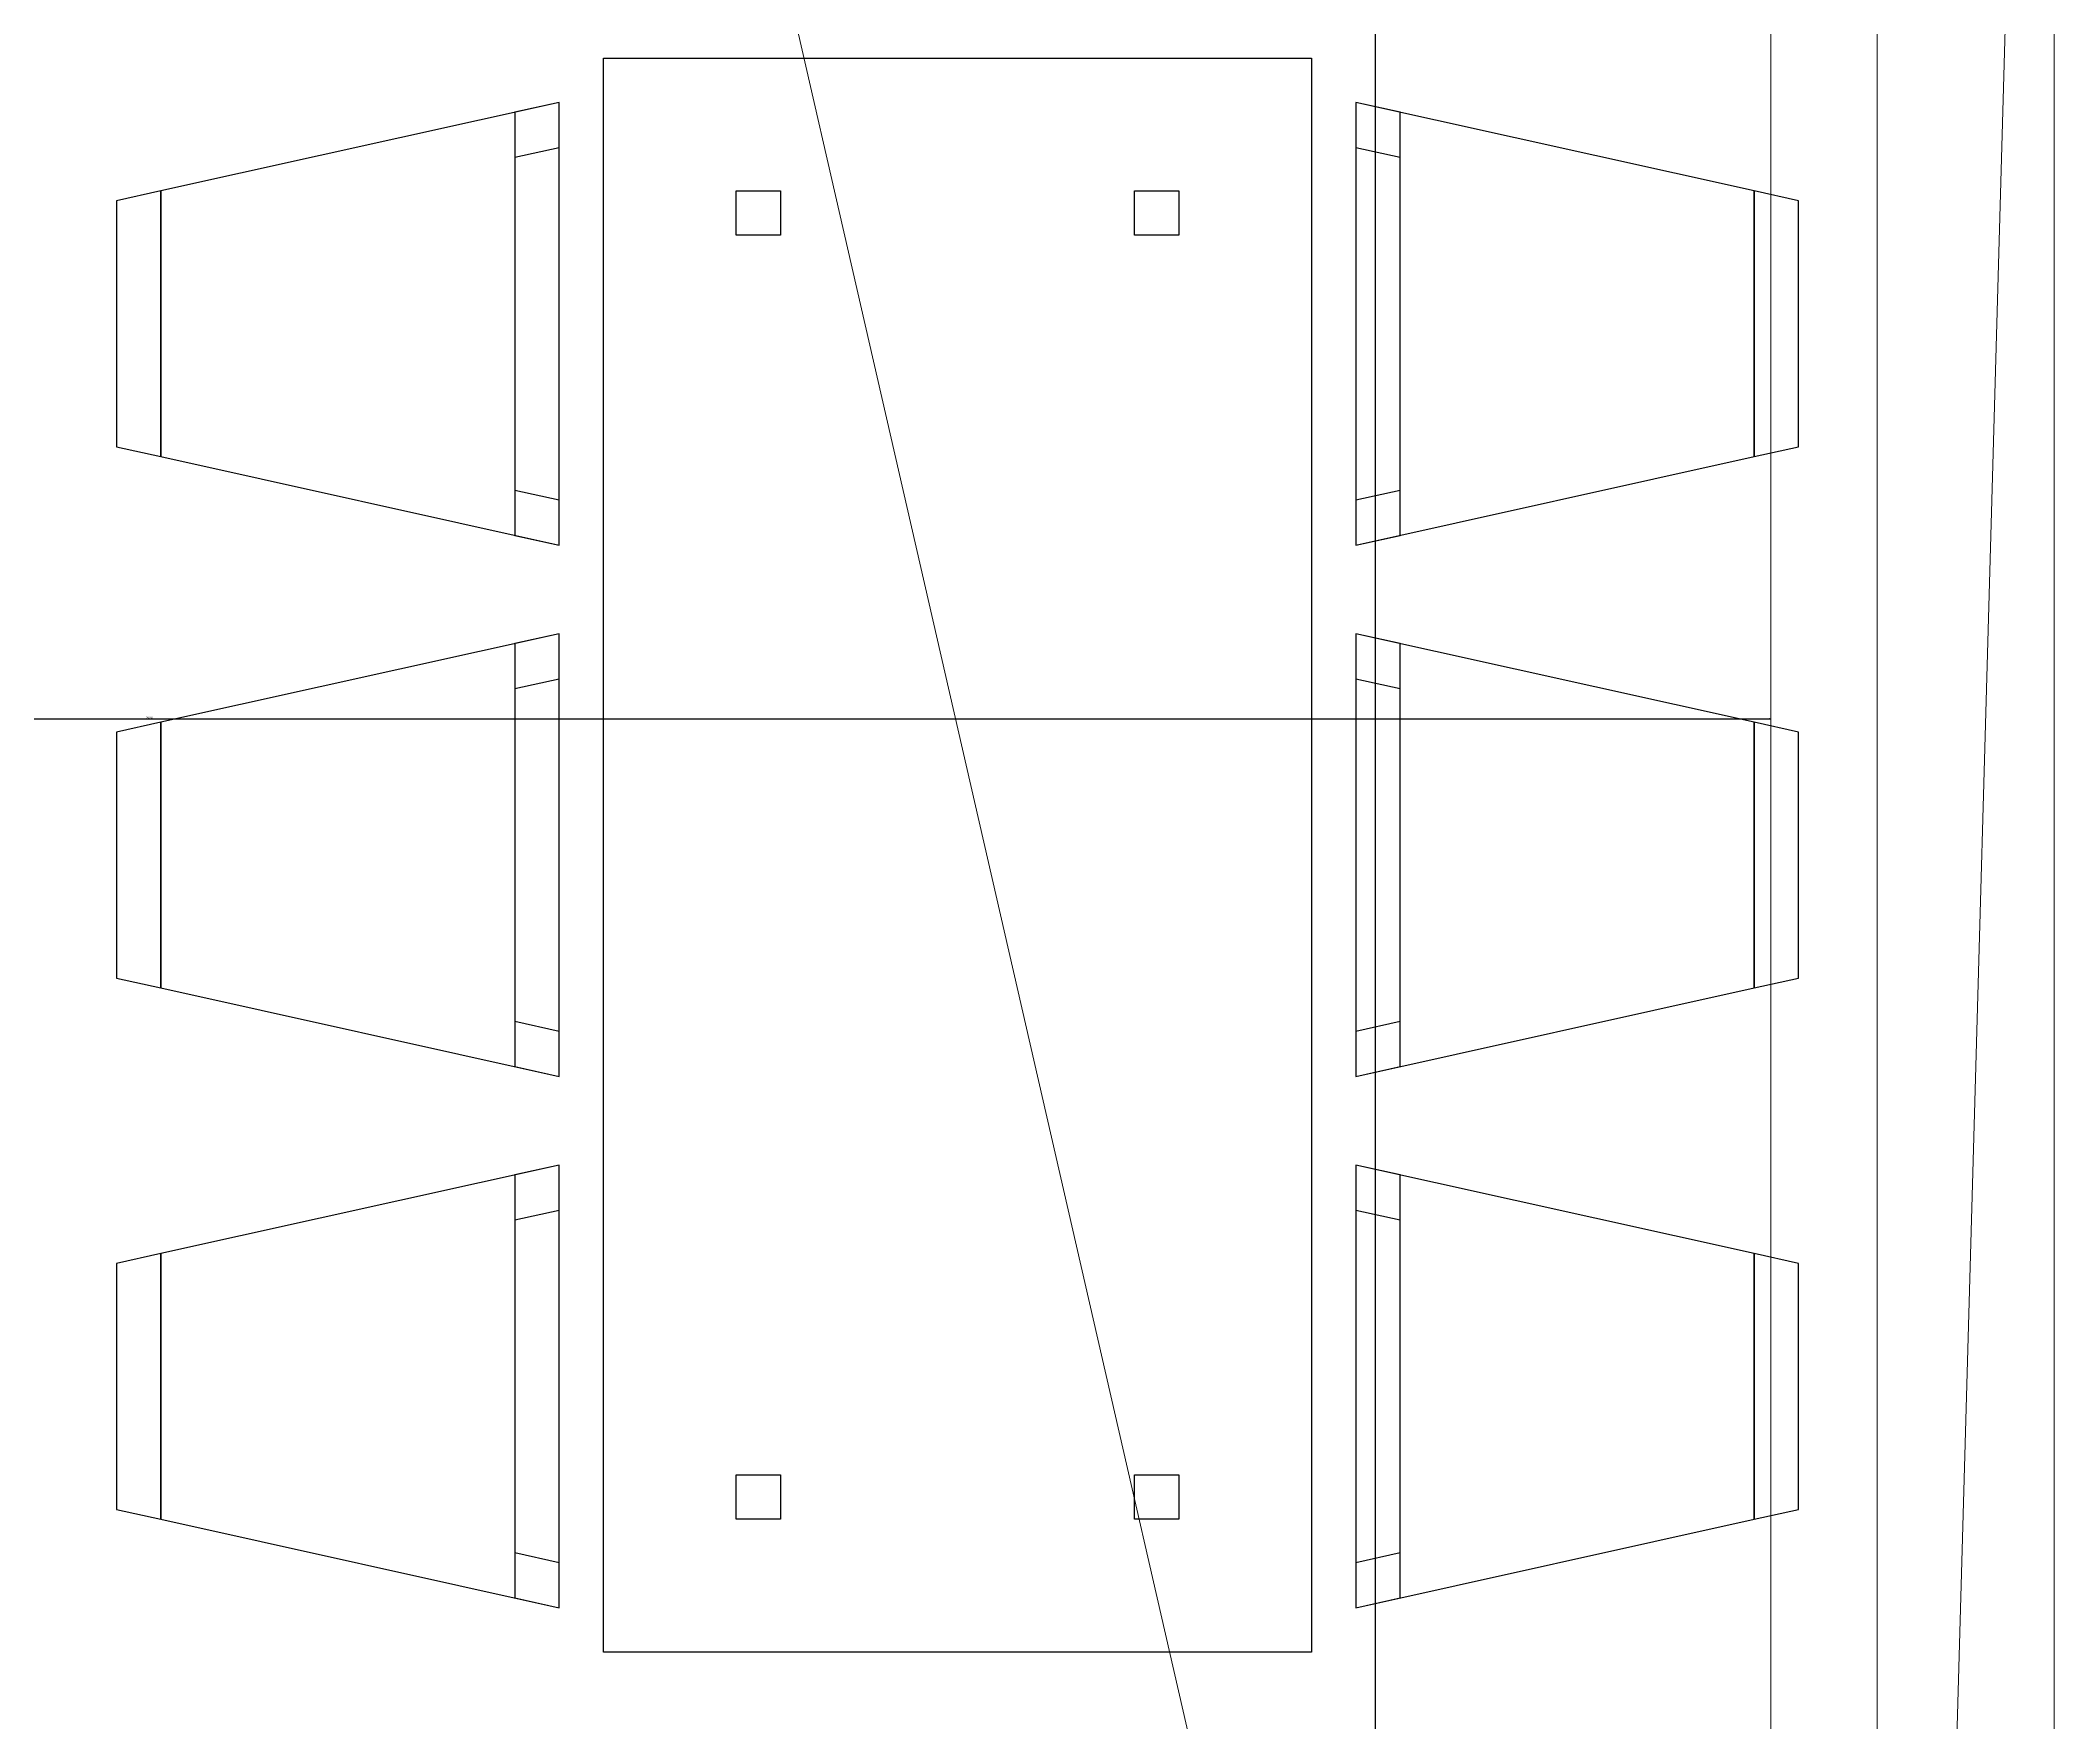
# Model space of a CAD drawing. Header units: metres. Extents: x -12536 to 12621, y -17191 to 9596.
# Drawn here: x -10461.8 to -10234.1, y -3039.8 to -2849.8 of the extents above; entities that cross this region are included whole.
import ezdxf
from ezdxf.lldxf.tags import DXFTag

# ---------------------------------------------------------------- set-up
doc = ezdxf.new("R2010")
doc.units = ezdxf.units.M
doc.header["$MEASUREMENT"] = 0
doc.header["$PDMODE"] = 2
doc.header["$PDSIZE"] = 0.25
doc.layers.add('Calque commun', color=7, linetype='Continuous')
doc.styles.add('Century Gothic6', font='GOTHIC.TTF', dxfattribs={"height": 0.18})
tags = doc.linetypes.add('DOT2', pattern=[0.125, 0, -0.125]).pattern_tags.tags
tags[6:7] = [DXFTag(74, 4), DXFTag(75, 0), DXFTag(340, '0'), DXFTag(46, 1.0), DXFTag(50, 0.0), DXFTag(44, 0.0), DXFTag(45, 0.0)]
tags[4:5] = [DXFTag(74, 4), DXFTag(75, 0), DXFTag(340, '0'), DXFTag(46, 1.0), DXFTag(50, 0.0), DXFTag(44, 0.0), DXFTag(45, 0.0)]
tags = doc.linetypes.add('HIDDEN', pattern=[0.375, 0.25, -0.125]).pattern_tags.tags
tags[6:7] = [DXFTag(74, 4), DXFTag(75, 0), DXFTag(340, '0'), DXFTag(46, 1.0), DXFTag(50, 0.0), DXFTag(44, 0.0), DXFTag(45, 0.0)]
tags[4:5] = [DXFTag(74, 4), DXFTag(75, 0), DXFTag(340, '0'), DXFTag(46, 1.0), DXFTag(50, 0.0), DXFTag(44, 0.0), DXFTag(45, 0.0)]
tags = doc.linetypes.add('HIDDEN2', pattern=[0.1875, 0.125, -0.0625]).pattern_tags.tags
tags[6:7] = [DXFTag(74, 4), DXFTag(75, 0), DXFTag(340, '0'), DXFTag(46, 1.0), DXFTag(50, 0.0), DXFTag(44, 0.0), DXFTag(45, 0.0)]
tags[4:5] = [DXFTag(74, 4), DXFTag(75, 0), DXFTag(340, '0'), DXFTag(46, 1.0), DXFTag(50, 0.0), DXFTag(44, 0.0), DXFTag(45, 0.0)]
doc.dimstyles.new('DIM7', dxfattribs={"dimtxt": 0.18, "dimasz": 0.035, "dimexe": 0.05, "dimexo": 0, "dimgap": 0.05, "dimtad": 1, "dimzin": 1, "dimdsep": 46, "dimtxsty": 'Century Gothic6', "dimblk": 'ORIGIN', "dimcen": 0.09, "dimdle": 0.05, "dimadec": 0, "dimazin": 0, "dimtfac": 1, "dimtdec": 4, "dimtix": 1, "dimtofl": 0, "dimtmove": 0, "dimatfit": 3, "dimfxl": 0.05, "dimfxlon": 1, "dimfrac": 2, "dimtolj": 1, "dimtzin": 0, "dimarcsym": 2})

# ---------------------------------------------------------------- blocks, each defined once
blk = doc.blocks.new('Block26989')
at = {"layer": 'Calque commun', "color": 7, "linetype": 'Continuous', "lineweight": 5}
for p, q in [((-9.5388, -29.2952), (-9.5388, -22.2006)), ((-9.4188, -29.4153), (-9.4188, -22.2006))]:
    blk.add_line(p, q, dxfattribs=at)
at = {"layer": 'Calque commun', "color": 7, "linetype": 'Continuous', "lineweight": 20}
blk.add_line((-9.2188, -29.6153), (-9.2188, -22.2006), dxfattribs=at)
blk = doc.blocks.new('tbl&6c')
at = {"layer": 'Calque commun', "color": 0, "linetype": 'ByBlock', "lineweight": -2}
for p, q in [((0.15, 1.3), (0.1611, 1.35)), ((0.15, 1.3), (0.1611, 1.35)), ((0.1611, 1.35), (0.4389, 1.35)), ((0.1611, 1.35), (0.4389, 1.35)), ((0.1611, 1.35), (0.1611, 1.35)), ((0.1611, 1.35), (0.1611, 1.35)), ((0.4389, 1.35), (0.45, 1.3)), ((0.4389, 1.35), (0.45, 1.3)), ((0.4389, 1.35), (0.4389, 1.35)), ((0.4389, 1.35), (0.4389, 1.35)), ((0.75, 1.3), (0.7611, 1.35)), ((0.75, 1.3), (0.7611, 1.35)), ((0.7611, 1.35), (1.0389, 1.35)), ((0.7611, 1.35), (1.0389, 1.35)), ((0.7611, 1.35), (0.7611, 1.35)), ((0.7611, 1.35), (0.7611, 1.35)), ((1.0389, 1.35), (1.05, 1.3)), ((1.0389, 1.35), (1.05, 1.3)), ((1.0389, 1.35), (1.0389, 1.35)), ((1.0389, 1.35), (1.0389, 1.35)), ((1.35, 1.3), (1.3611, 1.35)), ((1.35, 1.3), (1.3611, 1.35)), ((1.3611, 1.35), (1.6389, 1.35)), ((1.3611, 1.35), (1.6389, 1.35)), ((1.3611, 1.35), (1.3611, 1.35)), ((1.3611, 1.35), (1.3611, 1.35)), ((1.6389, 1.35), (1.65, 1.3)), ((1.6389, 1.35), (1.65, 1.3)), ((1.6389, 1.35), (1.6389, 1.35)), ((1.6389, 1.35), (1.6389, 1.35)), ((0.05, 0.85), (0.15, 1.3)), ((0.05, 0.85), (0.15, 1.3)), ((0.15, 1.3), (0.45, 1.3)), ((0.15, 1.3), (0.45, 1.3)), ((0.15, 1.3), (0.15, 1.3)), ((0.15, 1.3), (0.15, 1.3)), ((0.45, 1.3), (0.15, 1.3)), ((0.45, 1.3), (0.15, 1.3)), ((0.15, 1.3), (0.15, 1.3)), ((0.15, 1.3), (0.15, 1.3)), ((0.45, 1.3), (0.55, 0.85)), ((0.45, 1.3), (0.55, 0.85)), ((0.45, 1.3), (0.45, 1.3)), ((0.45, 1.3), (0.45, 1.3)), ((0.45, 1.3), (0.45, 1.3)), ((0.45, 1.3), (0.45, 1.3)), ((0.65, 0.85), (0.75, 1.3)), ((0.65, 0.85), (0.75, 1.3)), ((0.75, 1.3), (1.05, 1.3)), ((0.75, 1.3), (1.05, 1.3)), ((0.75, 1.3), (0.75, 1.3)), ((0.75, 1.3), (0.75, 1.3)), ((1.05, 1.3), (0.75, 1.3)), ((1.05, 1.3), (0.75, 1.3)), ((0.75, 1.3), (0.75, 1.3)), ((0.75, 1.3), (0.75, 1.3)), ((1.05, 1.3), (1.15, 0.85)), ((1.05, 1.3), (1.15, 0.85)), ((1.05, 1.3), (1.05, 1.3)), ((1.05, 1.3), (1.05, 1.3)), ((1.05, 1.3), (1.05, 1.3)), ((1.05, 1.3), (1.05, 1.3)), ((1.25, 0.85), (1.35, 1.3)), ((1.25, 0.85), (1.35, 1.3)), ((1.35, 1.3), (1.65, 1.3)), ((1.35, 1.3), (1.65, 1.3)), ((1.35, 1.3), (1.35, 1.3)), ((1.35, 1.3), (1.35, 1.3)), ((1.65, 1.3), (1.35, 1.3)), ((1.65, 1.3), (1.35, 1.3)), ((1.35, 1.3), (1.35, 1.3)), ((1.35, 1.3), (1.35, 1.3)), ((1.65, 1.3), (1.75, 0.85)), ((1.65, 1.3), (1.75, 0.85)), ((1.65, 1.3), (1.65, 1.3)), ((1.65, 1.3), (1.65, 1.3)), ((1.65, 1.3), (1.65, 1.3)), ((1.65, 1.3), (1.65, 1.3)), ((0.05, 0.85), (0.0611, 0.9)), ((0.05, 0.85), (0.0611, 0.9)), ((0.0611, 0.9), (0.5389, 0.9)), ((0.0611, 0.9), (0.5389, 0.9)), ((0.0611, 0.9), (0.0611, 0.9)), ((0.0611, 0.9), (0.0611, 0.9)), ((0.1012, 0.85), (0.1123, 0.9)), ((0.1012, 0.85), (0.1123, 0.9)), ((0.1123, 0.9), (0.4877, 0.9)), ((0.1123, 0.9), (0.4877, 0.9)), ((0.1123, 0.9), (0.1123, 0.9)), ((0.1123, 0.9), (0.1123, 0.9)), ((0.4877, 0.9), (0.4988, 0.85)), ((0.4877, 0.9), (0.4988, 0.85)), ((0.4877, 0.9), (0.4877, 0.9)), ((0.4877, 0.9), (0.4877, 0.9)), ((0.5389, 0.9), (0.55, 0.85)), ((0.5389, 0.9), (0.55, 0.85)), ((0.5389, 0.9), (0.5389, 0.9)), ((0.5389, 0.9), (0.5389, 0.9)), ((0.65, 0.85), (0.6611, 0.9)), ((0.65, 0.85), (0.6611, 0.9)), ((0.6611, 0.9), (1.1389, 0.9)), ((0.6611, 0.9), (1.1389, 0.9)), ((0.6611, 0.9), (0.6611, 0.9)), ((0.6611, 0.9), (0.6611, 0.9)), ((0.7012, 0.85), (0.7123, 0.9)), ((0.7012, 0.85), (0.7123, 0.9)), ((0.7123, 0.9), (1.0877, 0.9)), ((0.7123, 0.9), (1.0877, 0.9)), ((0.7123, 0.9), (0.7123, 0.9)), ((0.7123, 0.9), (0.7123, 0.9)), ((1.0877, 0.9), (1.0988, 0.85)), ((1.0877, 0.9), (1.0988, 0.85)), ((1.0877, 0.9), (1.0877, 0.9)), ((1.0877, 0.9), (1.0877, 0.9)), ((1.1389, 0.9), (1.15, 0.85)), ((1.1389, 0.9), (1.15, 0.85)), ((1.1389, 0.9), (1.1389, 0.9)), ((1.1389, 0.9), (1.1389, 0.9)), ((1.25, 0.85), (1.2611, 0.9)), ((1.25, 0.85), (1.2611, 0.9)), ((1.2611, 0.9), (1.7389, 0.9)), ((1.2611, 0.9), (1.7389, 0.9)), ((1.2611, 0.9), (1.2611, 0.9)), ((1.2611, 0.9), (1.2611, 0.9)), ((1.3012, 0.85), (1.3123, 0.9)), ((1.3012, 0.85), (1.3123, 0.9)), ((1.3123, 0.9), (1.6877, 0.9)), ((1.3123, 0.9), (1.6877, 0.9)), ((1.3123, 0.9), (1.3123, 0.9)), ((1.3123, 0.9), (1.3123, 0.9)), ((1.6877, 0.9), (1.6988, 0.85)), ((1.6877, 0.9), (1.6988, 0.85)), ((1.6877, 0.9), (1.6877, 0.9)), ((1.6877, 0.9), (1.6877, 0.9)), ((1.7389, 0.9), (1.75, 0.85)), ((1.7389, 0.9), (1.75, 0.85)), ((1.7389, 0.9), (1.7389, 0.9)), ((1.7389, 0.9), (1.7389, 0.9)), ((0.55, 0.85), (0.05, 0.85)), ((0.55, 0.85), (0.05, 0.85)), ((0.05, 0.85), (0.05, 0.85)), ((0.05, 0.85), (0.05, 0.85)), ((0.55, 0.85), (0.05, 0.85)), ((0.55, 0.85), (0.05, 0.85)), ((0.05, 0.85), (0.05, 0.85)), ((0.05, 0.85), (0.05, 0.85)), ((0.4988, 0.85), (0.1012, 0.85)), ((0.4988, 0.85), (0.1012, 0.85)), ((0.1012, 0.85), (0.1012, 0.85)), ((0.1012, 0.85), (0.1012, 0.85)), ((0.4988, 0.85), (0.4988, 0.85)), ((0.4988, 0.85), (0.4988, 0.85)), ((0.55, 0.85), (0.55, 0.85)), ((0.55, 0.85), (0.55, 0.85)), ((0.55, 0.85), (0.55, 0.85)), ((0.55, 0.85), (0.55, 0.85)), ((1.15, 0.85), (0.65, 0.85)), ((1.15, 0.85), (0.65, 0.85)), ((0.65, 0.85), (0.65, 0.85)), ((0.65, 0.85), (0.65, 0.85)), ((1.15, 0.85), (0.65, 0.85)), ((1.15, 0.85), (0.65, 0.85)), ((0.65, 0.85), (0.65, 0.85)), ((0.65, 0.85), (0.65, 0.85)), ((1.0988, 0.85), (0.7012, 0.85)), ((1.0988, 0.85), (0.7012, 0.85)), ((0.7012, 0.85), (0.7012, 0.85)), ((0.7012, 0.85), (0.7012, 0.85)), ((1.0988, 0.85), (1.0988, 0.85)), ((1.0988, 0.85), (1.0988, 0.85)), ((1.15, 0.85), (1.15, 0.85)), ((1.15, 0.85), (1.15, 0.85)), ((1.15, 0.85), (1.15, 0.85)), ((1.15, 0.85), (1.15, 0.85)), ((1.75, 0.85), (1.25, 0.85)), ((1.75, 0.85), (1.25, 0.85)), ((1.25, 0.85), (1.25, 0.85)), ((1.25, 0.85), (1.25, 0.85)), ((1.75, 0.85), (1.25, 0.85)), ((1.75, 0.85), (1.25, 0.85)), ((1.25, 0.85), (1.25, 0.85)), ((1.25, 0.85), (1.25, 0.85)), ((1.6988, 0.85), (1.3012, 0.85)), ((1.6988, 0.85), (1.3012, 0.85)), ((1.3012, 0.85), (1.3012, 0.85)), ((1.3012, 0.85), (1.3012, 0.85)), ((1.6988, 0.85), (1.6988, 0.85)), ((1.6988, 0.85), (1.6988, 0.85)), ((1.75, 0.85), (1.75, 0.85)), ((1.75, 0.85), (1.75, 0.85)), ((1.75, 0.85), (1.75, 0.85)), ((1.75, 0.85), (1.75, 0.85)), ((1.8, 0.8), (0, 0.8)), ((0, 0.8), (0, 0)), ((1.8, 0.8), (0, 0.8)), ((0, 0.8), (0, 0)), ((0, 0.8), (0, 0.8)), ((0, 0.8), (0, 0.8)), ((1.8, 0), (1.8, 0.8)), ((1.8, 0), (1.8, 0.8)), ((1.8, 0.8), (1.8, 0.8)), ((1.8, 0.8), (1.8, 0.8)), ((0.2, 0.65), (0.15, 0.65)), ((0.15, 0.65), (0.15, 0.6)), ((0.2, 0.65), (0.15, 0.65)), ((0.15, 0.65), (0.15, 0.6)), ((0.15, 0.65), (0.15, 0.65)), ((0.15, 0.65), (0.15, 0.65)), ((0.2, 0.6), (0.2, 0.65)), ((0.2, 0.6), (0.2, 0.65)), ((0.2, 0.65), (0.2, 0.65)), ((0.2, 0.65), (0.2, 0.65)), ((1.65, 0.65), (1.6, 0.65)), ((1.6, 0.65), (1.6, 0.6)), ((1.65, 0.65), (1.6, 0.65)), ((1.6, 0.65), (1.6, 0.6)), ((1.6, 0.65), (1.6, 0.65)), ((1.6, 0.65), (1.6, 0.65)), ((1.65, 0.6), (1.65, 0.65)), ((1.65, 0.6), (1.65, 0.65)), ((1.65, 0.65), (1.65, 0.65)), ((1.65, 0.65), (1.65, 0.65)), ((0.15, 0.6), (0.2, 0.6)), ((0.15, 0.6), (0.2, 0.6)), ((0.15, 0.6), (0.15, 0.6)), ((0.15, 0.6), (0.15, 0.6)), ((0.2, 0.6), (0.2, 0.6)), ((0.2, 0.6), (0.2, 0.6)), ((1.6, 0.6), (1.65, 0.6)), ((1.6, 0.6), (1.65, 0.6)), ((1.6, 0.6), (1.6, 0.6)), ((1.6, 0.6), (1.6, 0.6)), ((1.65, 0.6), (1.65, 0.6)), ((1.65, 0.6), (1.65, 0.6)), ((0.2, 0.2), (0.15, 0.2)), ((0.15, 0.2), (0.15, 0.15)), ((0.2, 0.2), (0.15, 0.2)), ((0.15, 0.2), (0.15, 0.15)), ((0.15, 0.2), (0.15, 0.2)), ((0.15, 0.2), (0.15, 0.2)), ((0.2, 0.15), (0.2, 0.2)), ((0.2, 0.15), (0.2, 0.2)), ((0.2, 0.2), (0.2, 0.2)), ((0.2, 0.2), (0.2, 0.2)), ((1.65, 0.2), (1.6, 0.2)), ((1.6, 0.2), (1.6, 0.15)), ((1.65, 0.2), (1.6, 0.2)), ((1.6, 0.2), (1.6, 0.15)), ((1.6, 0.2), (1.6, 0.2)), ((1.6, 0.2), (1.6, 0.2)), ((1.65, 0.15), (1.65, 0.2)), ((1.65, 0.15), (1.65, 0.2)), ((1.65, 0.2), (1.65, 0.2)), ((1.65, 0.2), (1.65, 0.2)), ((0.15, 0.15), (0.2, 0.15)), ((0.15, 0.15), (0.2, 0.15)), ((0.15, 0.15), (0.15, 0.15)), ((0.15, 0.15), (0.15, 0.15)), ((0.2, 0.15), (0.2, 0.15)), ((0.2, 0.15), (0.2, 0.15)), ((1.6, 0.15), (1.65, 0.15)), ((1.6, 0.15), (1.65, 0.15)), ((1.6, 0.15), (1.6, 0.15)), ((1.6, 0.15), (1.6, 0.15)), ((1.65, 0.15), (1.65, 0.15)), ((1.65, 0.15), (1.65, 0.15)), ((0, 0), (1.8, 0)), ((0, 0), (1.8, 0)), ((0, 0), (0, 0)), ((0, 0), (0, 0)), ((1.8, 0), (1.8, 0)), ((1.8, 0), (1.8, 0)), ((0.15, -0.5), (0.05, -0.05)), ((0.05, -0.05), (0.55, -0.05)), ((0.15, -0.5), (0.05, -0.05)), ((0.05, -0.05), (0.55, -0.05)), ((0.05, -0.05), (0.05, -0.05)), ((0.05, -0.05), (0.05, -0.05)), ((0.0611, -0.1), (0.05, -0.05)), ((0.05, -0.05), (0.55, -0.05)), ((0.0611, -0.1), (0.05, -0.05)), ((0.05, -0.05), (0.55, -0.05)), ((0.05, -0.05), (0.05, -0.05)), ((0.05, -0.05), (0.05, -0.05)), ((0.1123, -0.1), (0.1012, -0.05)), ((0.1012, -0.05), (0.4988, -0.05)), ((0.1123, -0.1), (0.1012, -0.05)), ((0.1012, -0.05), (0.4988, -0.05)), ((0.1012, -0.05), (0.1012, -0.05)), ((0.1012, -0.05), (0.1012, -0.05)), ((0.55, -0.05), (0.45, -0.5)), ((0.55, -0.05), (0.45, -0.5)), ((0.4988, -0.05), (0.4877, -0.1)), ((0.4988, -0.05), (0.4877, -0.1)), ((0.4988, -0.05), (0.4988, -0.05)), ((0.4988, -0.05), (0.4988, -0.05)), ((0.55, -0.05), (0.5389, -0.1)), ((0.55, -0.05), (0.5389, -0.1)), ((0.55, -0.05), (0.55, -0.05)), ((0.55, -0.05), (0.55, -0.05)), ((0.55, -0.05), (0.55, -0.05)), ((0.55, -0.05), (0.55, -0.05)), ((0.75, -0.5), (0.65, -0.05)), ((0.65, -0.05), (1.15, -0.05)), ((0.75, -0.5), (0.65, -0.05)), ((0.65, -0.05), (1.15, -0.05)), ((0.65, -0.05), (0.65, -0.05)), ((0.65, -0.05), (0.65, -0.05)), ((0.6611, -0.1), (0.65, -0.05)), ((0.65, -0.05), (1.15, -0.05)), ((0.6611, -0.1), (0.65, -0.05)), ((0.65, -0.05), (1.15, -0.05)), ((0.65, -0.05), (0.65, -0.05)), ((0.65, -0.05), (0.65, -0.05)), ((0.7123, -0.1), (0.7012, -0.05)), ((0.7012, -0.05), (1.0988, -0.05)), ((0.7123, -0.1), (0.7012, -0.05)), ((0.7012, -0.05), (1.0988, -0.05)), ((0.7012, -0.05), (0.7012, -0.05)), ((0.7012, -0.05), (0.7012, -0.05)), ((1.15, -0.05), (1.05, -0.5)), ((1.15, -0.05), (1.05, -0.5)), ((1.0988, -0.05), (1.0877, -0.1)), ((1.0988, -0.05), (1.0877, -0.1)), ((1.0988, -0.05), (1.0988, -0.05)), ((1.0988, -0.05), (1.0988, -0.05)), ((1.15, -0.05), (1.1389, -0.1)), ((1.15, -0.05), (1.1389, -0.1)), ((1.15, -0.05), (1.15, -0.05)), ((1.15, -0.05), (1.15, -0.05)), ((1.15, -0.05), (1.15, -0.05)), ((1.15, -0.05), (1.15, -0.05)), ((1.35, -0.5), (1.25, -0.05)), ((1.25, -0.05), (1.75, -0.05)), ((1.35, -0.5), (1.25, -0.05)), ((1.25, -0.05), (1.75, -0.05)), ((1.25, -0.05), (1.25, -0.05)), ((1.25, -0.05), (1.25, -0.05)), ((1.2611, -0.1), (1.25, -0.05)), ((1.25, -0.05), (1.75, -0.05)), ((1.2611, -0.1), (1.25, -0.05)), ((1.25, -0.05), (1.75, -0.05)), ((1.25, -0.05), (1.25, -0.05)), ((1.25, -0.05), (1.25, -0.05)), ((1.3123, -0.1), (1.3012, -0.05)), ((1.3012, -0.05), (1.6988, -0.05)), ((1.3123, -0.1), (1.3012, -0.05)), ((1.3012, -0.05), (1.6988, -0.05)), ((1.3012, -0.05), (1.3012, -0.05)), ((1.3012, -0.05), (1.3012, -0.05)), ((1.75, -0.05), (1.65, -0.5)), ((1.75, -0.05), (1.65, -0.5)), ((1.6988, -0.05), (1.6877, -0.1)), ((1.6988, -0.05), (1.6877, -0.1)), ((1.6988, -0.05), (1.6988, -0.05)), ((1.6988, -0.05), (1.6988, -0.05)), ((1.75, -0.05), (1.7389, -0.1)), ((1.75, -0.05), (1.7389, -0.1)), ((1.75, -0.05), (1.75, -0.05)), ((1.75, -0.05), (1.75, -0.05)), ((1.75, -0.05), (1.75, -0.05)), ((1.75, -0.05), (1.75, -0.05)), ((0.5389, -0.1), (0.0611, -0.1)), ((0.5389, -0.1), (0.0611, -0.1)), ((0.0611, -0.1), (0.0611, -0.1)), ((0.0611, -0.1), (0.0611, -0.1)), ((0.4877, -0.1), (0.1123, -0.1)), ((0.4877, -0.1), (0.1123, -0.1)), ((0.1123, -0.1), (0.1123, -0.1)), ((0.1123, -0.1), (0.1123, -0.1)), ((0.4877, -0.1), (0.4877, -0.1)), ((0.4877, -0.1), (0.4877, -0.1)), ((0.5389, -0.1), (0.5389, -0.1)), ((0.5389, -0.1), (0.5389, -0.1)), ((1.1389, -0.1), (0.6611, -0.1)), ((1.1389, -0.1), (0.6611, -0.1)), ((0.6611, -0.1), (0.6611, -0.1)), ((0.6611, -0.1), (0.6611, -0.1)), ((1.0877, -0.1), (0.7123, -0.1)), ((1.0877, -0.1), (0.7123, -0.1)), ((0.7123, -0.1), (0.7123, -0.1)), ((0.7123, -0.1), (0.7123, -0.1)), ((1.0877, -0.1), (1.0877, -0.1)), ((1.0877, -0.1), (1.0877, -0.1)), ((1.1389, -0.1), (1.1389, -0.1)), ((1.1389, -0.1), (1.1389, -0.1)), ((1.7389, -0.1), (1.2611, -0.1)), ((1.7389, -0.1), (1.2611, -0.1)), ((1.2611, -0.1), (1.2611, -0.1)), ((1.2611, -0.1), (1.2611, -0.1)), ((1.6877, -0.1), (1.3123, -0.1)), ((1.6877, -0.1), (1.3123, -0.1)), ((1.3123, -0.1), (1.3123, -0.1)), ((1.3123, -0.1), (1.3123, -0.1)), ((1.6877, -0.1), (1.6877, -0.1)), ((1.6877, -0.1), (1.6877, -0.1)), ((1.7389, -0.1), (1.7389, -0.1)), ((1.7389, -0.1), (1.7389, -0.1)), ((0.45, -0.5), (0.15, -0.5)), ((0.45, -0.5), (0.15, -0.5)), ((0.15, -0.5), (0.15, -0.5)), ((0.15, -0.5), (0.15, -0.5)), ((0.1611, -0.55), (0.15, -0.5)), ((0.15, -0.5), (0.45, -0.5)), ((0.1611, -0.55), (0.15, -0.5)), ((0.15, -0.5), (0.45, -0.5)), ((0.15, -0.5), (0.15, -0.5)), ((0.15, -0.5), (0.15, -0.5)), ((0.45, -0.5), (0.4389, -0.55)), ((0.45, -0.5), (0.4389, -0.55)), ((0.45, -0.5), (0.45, -0.5)), ((0.45, -0.5), (0.45, -0.5)), ((0.45, -0.5), (0.45, -0.5)), ((0.45, -0.5), (0.45, -0.5)), ((1.05, -0.5), (0.75, -0.5)), ((1.05, -0.5), (0.75, -0.5)), ((0.75, -0.5), (0.75, -0.5)), ((0.75, -0.5), (0.75, -0.5)), ((0.7611, -0.55), (0.75, -0.5)), ((0.75, -0.5), (1.05, -0.5)), ((0.7611, -0.55), (0.75, -0.5)), ((0.75, -0.5), (1.05, -0.5)), ((0.75, -0.5), (0.75, -0.5)), ((0.75, -0.5), (0.75, -0.5)), ((1.05, -0.5), (1.0389, -0.55)), ((1.05, -0.5), (1.0389, -0.55)), ((1.05, -0.5), (1.05, -0.5)), ((1.05, -0.5), (1.05, -0.5)), ((1.05, -0.5), (1.05, -0.5)), ((1.05, -0.5), (1.05, -0.5)), ((1.65, -0.5), (1.35, -0.5)), ((1.65, -0.5), (1.35, -0.5)), ((1.35, -0.5), (1.35, -0.5)), ((1.35, -0.5), (1.35, -0.5)), ((1.3611, -0.55), (1.35, -0.5)), ((1.35, -0.5), (1.65, -0.5)), ((1.3611, -0.55), (1.35, -0.5)), ((1.35, -0.5), (1.65, -0.5)), ((1.35, -0.5), (1.35, -0.5)), ((1.35, -0.5), (1.35, -0.5)), ((1.65, -0.5), (1.6389, -0.55)), ((1.65, -0.5), (1.6389, -0.55)), ((1.65, -0.5), (1.65, -0.5)), ((1.65, -0.5), (1.65, -0.5)), ((1.65, -0.5), (1.65, -0.5)), ((1.65, -0.5), (1.65, -0.5)), ((0.4389, -0.55), (0.1611, -0.55)), ((0.4389, -0.55), (0.1611, -0.55)), ((0.1611, -0.55), (0.1611, -0.55)), ((0.1611, -0.55), (0.1611, -0.55)), ((0.4389, -0.55), (0.4389, -0.55)), ((0.4389, -0.55), (0.4389, -0.55)), ((1.0389, -0.55), (0.7611, -0.55)), ((1.0389, -0.55), (0.7611, -0.55)), ((0.7611, -0.55), (0.7611, -0.55)), ((0.7611, -0.55), (0.7611, -0.55)), ((1.0389, -0.55), (1.0389, -0.55)), ((1.0389, -0.55), (1.0389, -0.55)), ((1.6389, -0.55), (1.3611, -0.55)), ((1.6389, -0.55), (1.3611, -0.55)), ((1.3611, -0.55), (1.3611, -0.55)), ((1.3611, -0.55), (1.3611, -0.55)), ((1.6389, -0.55), (1.6389, -0.55)), ((1.6389, -0.55), (1.6389, -0.55))]:
    blk.add_line(p, q, dxfattribs=at)
blk = doc.blocks.new('Block33275')
at = {"layer": 'Calque commun', "color": 7, "linetype": 'Continuous', "lineweight": 20}
blk.add_line((-9.4188, -22.4506), (-9.4188, -31.4506), dxfattribs=at)
at = {"layer": 'Calque commun', "color": 7, "linetype": 'Continuous', "lineweight": 5}
blk.add_line((-9.2188, -22.6506), (-9.2188, -31.2507), dxfattribs=at)
blk = doc.blocks.new('_ORIGIN')
at = {"color": 0, "linetype": 'ByBlock', "lineweight": -2}
blk.add_line((0, 0), (-1, 0), dxfattribs=at)
blk.add_circle((0, 0), 0.5, dxfattribs=at)
blk = doc.blocks.new('*D1673')
at = {"layer": 'Calque commun', "color": 0, "linetype": 'ByBlock', "lineweight": -2, "transparency": 16777216}
for p, q in [((-10310.92, -2847.73), (-10311.02, -2847.73)), ((-10310.97, -2847.73), (-10310.97, -2847.77)), ((-10310.97, -3327.77), (-10310.97, -2847.77)), ((-10310.92, -3327.8), (-10311.02, -3327.8))]:
    blk.add_line(p, q, dxfattribs=at)
at = {"layer": 'Calque commun', "color": 0, "linetype": 'Continuous', "lineweight": -2, "transparency": 16777216}
blk.add_line((-10310.97, -2847.7), (-10310.97, -2847.66), dxfattribs=at)
at = {"layer": 'Defpoints', "color": 0, "linetype": 'Continuous', "transparency": 16777216}
for p in [(-10310.97, -2847.73), (-10296.32, -2847.73), (-10266.32, -3327.8)]:
    blk.add_point(p, dxfattribs=at)
at = {"layer": 'Calque commun', "color": 0, "linetype": 'Continuous', "lineweight": -2, "transparency": 16777216, "xscale": 0.03500000014901161, "yscale": 0.03500000014901161, "zscale": 0.03500000014901161, "rotation": 270}
for p in [(-10310.97, -2847.73), (-10310.97, -3327.8)]:
    blk.add_blockref('_ORIGIN', p, dxfattribs=at)
at = {"layer": 'Calque commun', "color": 0, "linetype": 'Continuous', "lineweight": 5, "transparency": 16777216, "insert": (-10311.02, -3087.77), "char_height": 0.18, "attachment_point": 8, "rotation": 90, "line_spacing_factor": 0.773441, "style": 'Century Gothic6'}
blk.add_mtext('\\A1;480.07', dxfattribs=at)
blk = doc.blocks.new('*D1708')
at = {"layer": 'Calque commun', "color": 0, "linetype": 'ByBlock', "lineweight": -2, "transparency": 16777216}
for p, q in [((-10501.27, -2946.76), (-10501.17, -2946.76)), ((-10501.22, -2946.76), (-10501.22, -2946.8)), ((-10501.22, -3327.77), (-10501.22, -2946.8)), ((-10501.17, -3327.8), (-10501.27, -3327.8))]:
    blk.add_line(p, q, dxfattribs=at)
at = {"layer": 'Calque commun', "color": 0, "linetype": 'Continuous', "lineweight": -2, "transparency": 16777216}
blk.add_line((-10501.22, -2946.73), (-10501.22, -2946.69), dxfattribs=at)
at = {"layer": 'Defpoints', "color": 0, "linetype": 'Continuous', "transparency": 16777216}
for p in [(-10596.32, -2946.76), (-10501.22, -2946.76), (-10261.48, -3327.8)]:
    blk.add_point(p, dxfattribs=at)
at = {"layer": 'Calque commun', "color": 0, "linetype": 'Continuous', "lineweight": -2, "transparency": 16777216, "xscale": 0.03500000014901161, "yscale": 0.03500000014901161, "zscale": 0.03500000014901161, "rotation": 270}
for p in [(-10501.22, -2946.76), (-10501.22, -3327.8)]:
    blk.add_blockref('_ORIGIN', p, dxfattribs=at)
at = {"layer": 'Calque commun', "color": 0, "linetype": 'Continuous', "lineweight": 5, "transparency": 16777216, "insert": (-10501.27, -3137.28), "char_height": 0.18, "attachment_point": 8, "rotation": 90, "line_spacing_factor": 0.773441, "style": 'Century Gothic6'}
blk.add_mtext('\\A1;381.04', dxfattribs=at)
blk = doc.blocks.new('*D1715')
at = {"layer": 'Calque commun', "color": 0, "linetype": 'ByBlock', "lineweight": -2, "transparency": 16777216}
for p, q in [((-10632.48, -2926.45), (-10632.48, -2926.35)), ((-10632.44, -2926.4), (-10266.51, -2926.4)), ((-10266.48, -2926.4), (-10266.51, -2926.4)), ((-10266.48, -2926.35), (-10266.48, -2926.45))]:
    blk.add_line(p, q, dxfattribs=at)
at = {"layer": 'Calque commun', "color": 0, "linetype": 'Continuous', "lineweight": -2, "transparency": 16777216}
blk.add_line((-10266.44, -2926.4), (-10266.41, -2926.4), dxfattribs=at)
at = {"layer": 'Defpoints', "color": 0, "linetype": 'Continuous', "transparency": 16777216}
for p in [(-10266.48, -2618.3), (-10266.48, -2926.4), (-10632.48, -2946.76)]:
    blk.add_point(p, dxfattribs=at)
at = {"layer": 'Calque commun', "color": 0, "linetype": 'Continuous', "lineweight": -2, "transparency": 16777216, "xscale": 0.03500000014901161, "yscale": 0.03500000014901161, "zscale": 0.03500000014901161, "rotation": 180}
for p in [(-10632.48, -2926.4), (-10266.48, -2926.4)]:
    blk.add_blockref('_ORIGIN', p, dxfattribs=at)
at = {"layer": 'Calque commun', "color": 0, "linetype": 'Continuous', "lineweight": 5, "transparency": 16777216, "insert": (-10449.48, -2926.35), "char_height": 0.18, "attachment_point": 8, "line_spacing_factor": 0.773441, "style": 'Century Gothic6'}
blk.add_mtext('\\A1;366.00', dxfattribs=at)

msp = doc.modelspace()

# ---------------------------------------------------------------- linework, layer by layer
at = {"layer": 'Calque commun', "color": 12, "linetype": 'Continuous', "lineweight": 20}
msp.add_line((-10254.316, -3339.831), (-10254.316, -2618.344), dxfattribs=at)
msp.add_polyline3d([(-10124.316, -3543.344, 0), (-10124.316, -3523.345, 0), (-10234.316, -3523.345, 0), (-10234.316, -2663.344, 0), (-10132.317, -2663.344, 0), (-10132.317, -2643.344, 0)], dxfattribs=at)

# ---------------------------------------------------------------- block references
at = {"layer": 'Calque commun', "color": 0, "linetype": 'ByBlock', "lineweight": -2, "xscale": 100, "yscale": 100, "zscale": 100}
for name in ['Block26989', 'Block33275']:
    msp.add_blockref(name, (-9312.433, -398.28), dxfattribs=at)
at = {"layer": 'Calque commun', "color": 0, "linetype": 'DOT2', "lineweight": -2, "extrusion": (0, 0, -1), "xscale": 100, "yscale": 100, "zscale": 100, "rotation": 89.99999999999999}
msp.add_blockref('tbl&6c', (10398.202, -3031.791), dxfattribs=at)

# ---------------------------------------------------------------- dimensions: what is measured, and where the dimension line sits
at = {"layer": 'Calque commun', "color": 5, "linetype": 'Continuous', "lineweight": 5}
dim = msp.add_linear_dim(base=(-10266.48, -2926.404), p1=(-10632.48, -2946.761), p2=(-10266.48, -2618.297), dimstyle='DIM7', dxfattribs=at)
dim.commit()
dim.dimension.update_dxf_attribs({"geometry": '*D1715', "text_midpoint": (-10449.48, -2926.26)})
for base, p1, p2, picture, middle in [((-10310.968, -2847.733), (-10266.317, -3327.804), (-10296.324, -2847.733), '*D1673', (-10311.113, -3087.768)), ((-10501.216, -2946.761), (-10261.481, -3327.804), (-10596.324, -2946.761), '*D1708', (-10501.361, -3137.282))]:
    dim = msp.add_linear_dim(base=base, p1=p1, p2=p2, angle=90, dimstyle='DIM7', dxfattribs=at)
    dim.commit()
    dim.dimension.update_dxf_attribs({"geometry": picture, "text_midpoint": middle})

# ---------------------------------------------------------------- meshes
at = {"layer": 'Calque commun', "color": 7, "linetype": 'Continuous', "lineweight": 5}
mesh = msp.add_polyface(dxfattribs=at)
corners = [(-6352.223, -1261.028), (-12352.223, -1261.028), (-12352.223, -5461.028), (-6352.223, -5461.028)]
mesh.append_faces([[corners[k] for k in face] for face in [(0, 1, 2, 3)]], dxfattribs={"color": 7})
at = {"layer": 'Calque commun', "color": 9, "linetype": 'HIDDEN', "lineweight": 20}
mesh = msp.add_polyface(dxfattribs=at)
corners = [(-9594.317, -2643.344), (-10254.316, -3359.805), (-9594.317, -3543.344), (-10254.316, -3543.344), (-11534.313, -3359.805), (-10234.035, -2643.344), (-11556.313, -2643.344), (-12196.312, -2643.344), (-12196.312, -3543.344), (-11534.313, -3543.344), (-10234.035, -2459.805), (-11556.313, -2459.805)]
mesh.append_faces([[corners[k] for k in face] for face in [(4, 8, 9)]], dxfattribs={"vtx0": -1, "color": 9})
mesh.append_faces([[corners[k] for k in face] for face in [(0, 1, 2), (7, 4, 6)]], dxfattribs={"vtx0": -1, "vtx1": -1, "color": 9})
mesh.append_faces([[corners[k] for k in face] for face in [(4, 5, 6)]], dxfattribs={"vtx0": -1, "vtx1": -1, "vtx2": -1, "color": 9})
mesh.append_faces([[corners[k] for k in face] for face in [(4, 1, 5), (7, 8, 4), (5, 10, 6), (0, 5, 1)]], dxfattribs={"vtx1": -1, "vtx2": -1, "color": 9})
mesh.append_faces([[corners[k] for k in face] for face in [(1, 3, 2), (10, 11, 6)]], dxfattribs={"vtx2": -1, "color": 9})
at = {"layer": 'Calque commun', "color": 9, "linetype": 'HIDDEN2', "lineweight": 5}
mesh = msp.add_polyface(dxfattribs=at)
corners = [(-10266.317, -3327.804), (-10601.323, -2946.761), (-10397.317, -2756.807), (-10632.372, -2846.806), (-10601.323, -2941.761), (-10744.314, -2756.807), (-10862.315, -3327.804), (-10862.313, -2946.501), (-10632.485, -2946.808), (-10330.317, -2517.344), (-10266.317, -2517.344), (-10396.317, -2517.344), (-10632.484, -2946.761), (-10744.314, -2846.806), (-10632.479, -2941.761)]
mesh.append_faces([[corners[k] for k in face] for face in [(0, 1, 2), (3, 2, 4), (8, 1, 6)]], dxfattribs={"vtx0": -1, "vtx1": -1, "vtx2": -1, "color": 9})
mesh.append_faces([[corners[k] for k in face] for face in [(3, 5, 2)]], dxfattribs={"vtx0": -1, "vtx2": -1, "color": 9})
mesh.append_faces([[corners[k] for k in face] for face in [(7, 8, 6), (14, 3, 4)]], dxfattribs={"vtx1": -1, "color": 9})
mesh.append_faces([[corners[k] for k in face] for face in [(1, 4, 2), (0, 6, 1), (9, 10, 2), (10, 0, 2)]], dxfattribs={"vtx1": -1, "vtx2": -1, "color": 9})
mesh.append_faces([[corners[k] for k in face] for face in [(2, 11, 9), (8, 12, 1), (3, 13, 5)]], dxfattribs={"vtx2": -1, "color": 9})

doc.saveas('drawing.dxf')
